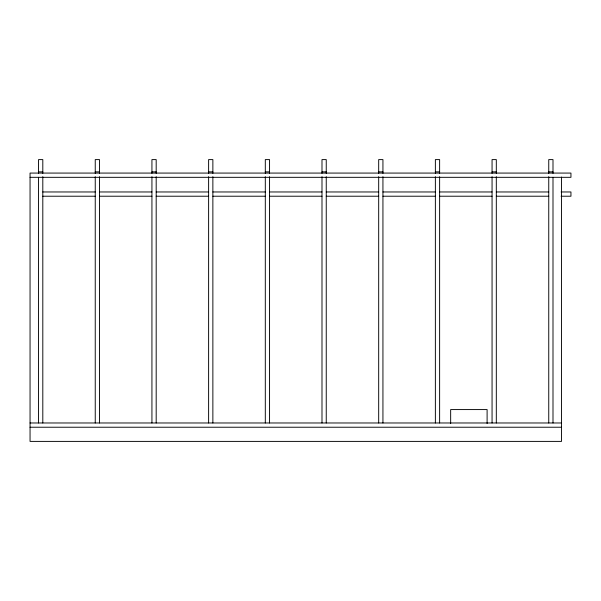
<?xml version="1.0" encoding="UTF-8"?>
<svg xmlns="http://www.w3.org/2000/svg" width="601" height="601" viewBox="0 0 601 601"><rect width="100%" height="100%" fill="white"/><g stroke="black" fill="none" stroke-linecap="round" stroke-linejoin="round"><path stroke-width="0.9" d="M38.554 171.871L42.806 171.871M95.243 171.871L99.496 171.871M151.933 171.871L156.185 171.871M208.615 171.871L212.867 171.871M265.304 171.871L269.556 171.871M321.993 171.871L326.245 171.871M378.683 171.871L382.935 171.871M435.372 171.871L439.624 171.871M492.061 171.871L496.313 171.871M548.751 171.871L552.995 171.871M30.05 177.325L570.95 177.325L570.95 173.073L30.05 173.073L30.05 441.397L561.499 441.397L561.499 177.04M42.806 191.967L95.243 191.967M99.496 191.967L151.933 191.967M156.185 191.967L208.615 191.967M212.867 191.967L265.304 191.967M269.556 191.967L321.993 191.967M326.245 191.967L378.683 191.967M382.935 191.967L435.372 191.967M439.624 191.967L492.061 191.967M496.313 191.967L548.751 191.967M561.079 191.967L570.95 191.967L570.95 196.219L561.079 196.219M42.806 196.219L95.243 196.219M99.496 196.219L151.933 196.219M156.185 196.219L208.615 196.219M212.867 196.219L265.304 196.219M269.556 196.219L321.993 196.219M326.245 196.219L378.683 196.219M382.935 196.219L435.372 196.219M439.624 196.219L492.061 196.219M496.313 196.219L548.751 196.219M30.05 422.976L561.499 422.976M30.05 427.228L561.499 427.228M552.995 173.343L552.995 159.603L548.751 159.603L548.751 173.343M552.995 177.325L552.995 422.976M548.751 176.686L548.751 422.976M496.313 173.343L496.313 159.603L492.061 159.603L492.061 173.343M496.313 176.686L496.313 422.976M492.061 176.686L492.061 422.976M487.103 423.51L487.103 409.574L450.66 409.574L450.66 423.51M439.624 173.343L439.624 159.603L435.372 159.603L435.372 173.343M439.624 176.686L439.624 422.976M435.372 176.686L435.372 422.976M382.935 173.343L382.935 159.603L378.683 159.603L378.683 173.343M382.935 176.686L382.935 422.976M378.683 176.686L378.683 422.976M326.245 173.343L326.245 159.603L321.993 159.603L321.993 173.343M326.245 176.686L326.245 422.976M321.993 176.686L321.993 422.976M269.556 173.343L269.556 159.603L265.304 159.603L265.304 173.343M269.556 176.686L269.556 422.976M265.304 176.686L265.304 422.976M212.867 173.343L212.867 159.603L208.615 159.603L208.615 173.343M212.867 176.686L212.867 422.976M208.615 176.686L208.615 422.976M156.185 173.343L156.185 159.603L151.933 159.603L151.933 173.343M156.185 176.686L156.185 422.976M151.933 176.686L151.933 422.976M99.496 173.343L99.496 159.603L95.243 159.603L95.243 173.343M99.496 176.686L99.496 422.976M95.243 176.686L95.243 422.976M42.806 173.343L42.806 159.603L38.554 159.603L38.554 173.343M42.806 176.686L42.806 422.976M38.554 177.325L38.554 422.976"/></g></svg>
